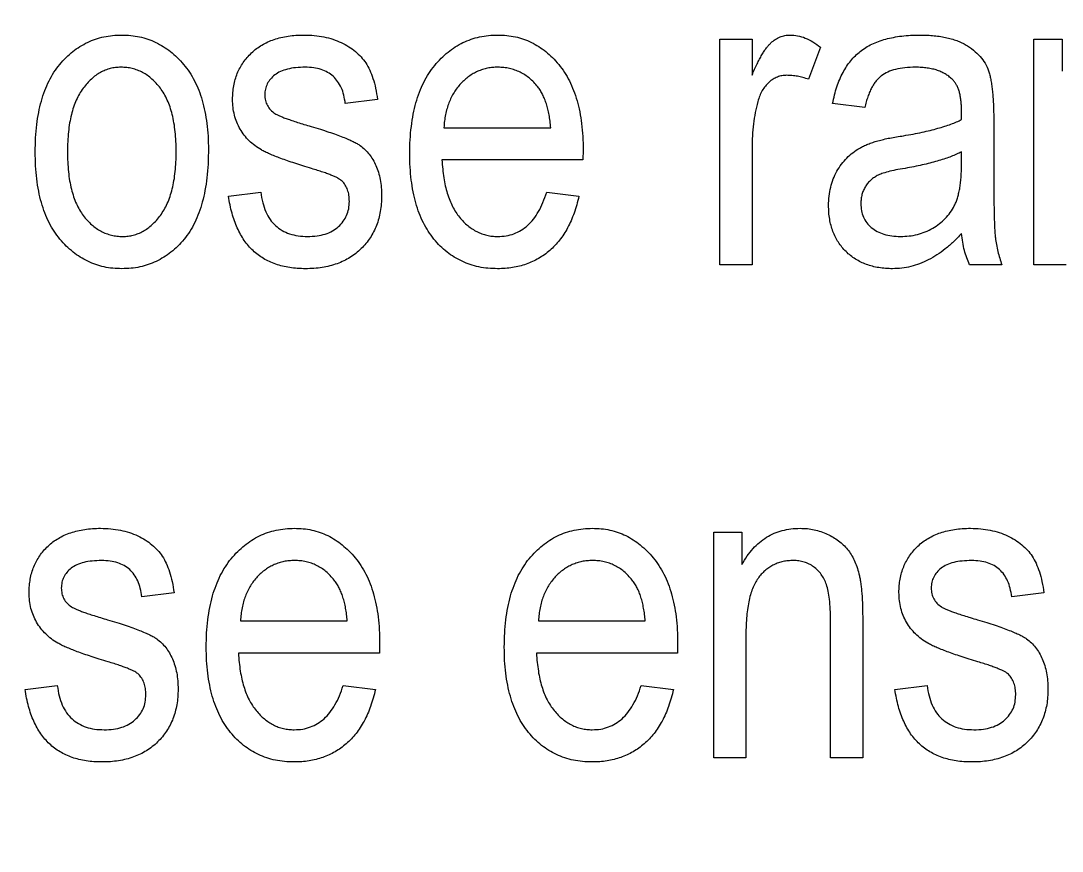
# Model space of a CAD drawing. Header units: millimetres. Extents: x -34 to 34, y -34 to 34.
# Drawn here: x -17.41 to -11.37, y -9.38 to -4.57 of the extents above; entities that cross this region are included whole.
import ezdxf

# ---------------------------------------------------------------- set-up
doc = ezdxf.new("R2010")
doc.units = ezdxf.units.MM

msp = doc.modelspace()

# ---------------------------------------------------------------- linework, layer by layer
at = {"color": 7, "linetype": 'Continuous', "lineweight": 25}
for p, q in [((-13.3585, -5.9815), (-13.3585, -4.6739)), ((-13.3585, -4.6739), (-13.1717, -4.6739)), ((-13.1717, -4.6739), (-13.1717, -4.8826)), ((-11.5373, -5.9815), (-11.5373, -4.6739)), ((-11.5373, -4.6739), (-11.3739, -4.6739)), ((-11.3739, -4.6739), (-11.3739, -4.8607)), ((-12.7748, -4.7206), (-12.8448, -4.9074)), ((-15.3431, -5.0242), (-15.5299, -5.0475)), ((-12.5179, -5.0709), (-12.7047, -5.0475)), ((-11.9576, -5.1409), (-11.9576, -5.0877)), ((-14.9582, -5.1876), (-14.3391, -5.1876)), ((-11.7708, -5.142), (-11.7708, -5.4361)), ((-13.1717, -5.3036), (-13.1717, -5.9815)), ((-14.1512, -5.3168), (-14.1523, -5.3744)), ((-11.9576, -5.4054), (-11.9576, -5.3277)), ((-14.1523, -5.3744), (-14.9695, -5.3744)), ((-16.207, -5.5845), (-16.0202, -5.5612)), ((-14.3625, -5.5612), (-14.1757, -5.5845)), ((-13.1717, -5.9815), (-13.3585, -5.9815)), ((-11.7241, -5.9815), (-11.9109, -5.9815)), ((-11.3505, -5.9815), (-11.5373, -5.9815)), ((-13.3942, -8.8396), (-13.3942, -7.5321)), ((-13.3942, -7.5321), (-13.2308, -7.5321)), ((-13.2308, -7.5321), (-13.2308, -7.7189)), ((-16.5229, -7.8823), (-16.7097, -7.9057)), ((-11.4796, -7.8823), (-11.6664, -7.9057)), ((-16.138, -8.0457), (-15.5189, -8.0457)), ((-14.4102, -8.0457), (-13.7911, -8.0457)), ((-12.7171, -8.8396), (-12.7171, -8.045)), ((-12.5303, -8.0392), (-12.5303, -8.8396)), ((-13.2074, -8.126), (-13.2074, -8.8396)), ((-15.331, -8.1749), (-15.3321, -8.2325)), ((-13.6032, -8.1749), (-13.6043, -8.2325)), ((-15.3321, -8.2325), (-16.1493, -8.2325)), ((-13.6043, -8.2325), (-14.4215, -8.2325)), ((-17.3868, -8.4427), (-17.2, -8.4193)), ((-15.5422, -8.4193), (-15.3555, -8.4427)), ((-13.8145, -8.4193), (-13.6277, -8.4427)), ((-12.3435, -8.4427), (-12.1567, -8.4193)), ((-13.2074, -8.8396), (-13.3942, -8.8396)), ((-12.5303, -8.8396), (-12.7171, -8.8396))]:
    msp.add_line(p, q, dxfattribs=at)
at = {"color": 7, "linetype": 'Continuous'}
msp.add_circle((0, 0), 34, dxfattribs=at)
at = {"color": 7, "linetype": 'Continuous', "lineweight": 25}
for points, knots in [([(-17.3277, -5.3277), (-17.3273, -5.3006), (-17.3265, -5.2479), (-17.3201, -5.1716), (-17.3086, -5.1005), (-17.2937, -5.0343), (-17.2734, -4.9733), (-17.2492, -4.9173), (-17.2202, -4.8665), (-17.1869, -4.8211), (-17.1501, -4.7811), (-17.1109, -4.746), (-17.069, -4.7168), (-17.0251, -4.6924), (-16.9786, -4.6737), (-16.9298, -4.6602), (-16.8785, -4.6519), (-16.8435, -4.6511), (-16.8257, -4.6506)], [0, 0, 0, 0, 0.085788, 0.16646, 0.242011, 0.313466, 0.380716, 0.444949, 0.506099, 0.565248, 0.622677, 0.677703, 0.73126, 0.783927, 0.836201, 0.88929, 0.943789, 1, 1, 1, 1]), ([(-16.8257, -4.6506), (-16.8082, -4.651), (-16.7737, -4.6519), (-16.7232, -4.6602), (-16.6749, -4.6738), (-16.6286, -4.6923), (-16.5849, -4.7169), (-16.543, -4.746), (-16.5039, -4.7812), (-16.4668, -4.8211), (-16.4325, -4.866), (-16.4036, -4.9163), (-16.3785, -4.9711), (-16.3587, -5.0307), (-16.343, -5.0949), (-16.3319, -5.1638), (-16.3248, -5.2374), (-16.3241, -5.2882), (-16.3237, -5.3142)], [0, 0, 0, 0, 0.056299, 0.110484, 0.164018, 0.2171, 0.270239, 0.324625, 0.380501, 0.439083, 0.499299, 0.561252, 0.625211, 0.69239, 0.762761, 0.837168, 0.916399, 1, 1, 1, 1]), ([(-16.1836, -5.0234), (-16.1833, -5.0099), (-16.1826, -4.9835), (-16.1773, -4.9448), (-16.1691, -4.908), (-16.157, -4.873), (-16.141, -4.8405), (-16.1225, -4.8095), (-16.1, -4.7805), (-16.0741, -4.7537), (-16.0455, -4.7291), (-16.0136, -4.7083), (-15.9793, -4.6903), (-15.9423, -4.6757), (-15.9027, -4.6644), (-15.8605, -4.6566), (-15.8158, -4.6512), (-15.785, -4.6508), (-15.7692, -4.6506)], [0, 0, 0, 0, 0.064436, 0.125867, 0.185938, 0.24426, 0.301581, 0.35857, 0.416451, 0.475923, 0.535995, 0.595828, 0.657302, 0.7203, 0.78546, 0.85336, 0.924575, 1, 1, 1, 1]), ([(-15.7692, -4.6506), (-15.7493, -4.6512), (-15.7107, -4.6524), (-15.6546, -4.6603), (-15.6022, -4.6743), (-15.5539, -4.6935), (-15.5099, -4.7171), (-15.4713, -4.745), (-15.4381, -4.7766), (-15.4098, -4.8125), (-15.3869, -4.8547), (-15.3682, -4.9041), (-15.3528, -4.9613), (-15.3464, -5.0024), (-15.3431, -5.0242)], [0, 0, 0, 0, 0.094098, 0.183224, 0.267982, 0.350533, 0.429223, 0.50396, 0.575737, 0.645979, 0.719792, 0.80267, 0.895821, 1, 1, 1, 1]), ([(-15.1563, -5.3386), (-15.1559, -5.3115), (-15.1552, -5.2587), (-15.1481, -5.1821), (-15.137, -5.1104), (-15.1215, -5.0437), (-15.101, -4.982), (-15.0763, -4.9253), (-15.047, -4.8733), (-15.0131, -4.8266), (-14.9754, -4.7855), (-14.9355, -4.7495), (-14.8933, -4.7187), (-14.8483, -4.694), (-14.801, -4.6743), (-14.7513, -4.6605), (-14.6991, -4.6524), (-14.6636, -4.6512), (-14.6456, -4.6506)], [0, 0, 0, 0, 0.084514, 0.164397, 0.239575, 0.310424, 0.377514, 0.441638, 0.503055, 0.562996, 0.620921, 0.676452, 0.730182, 0.783428, 0.835913, 0.88941, 0.943848, 1, 1, 1, 1]), ([(-14.6456, -4.6506), (-14.6283, -4.651), (-14.5942, -4.6519), (-14.5442, -4.6602), (-14.4965, -4.6738), (-14.4509, -4.6925), (-14.4076, -4.7166), (-14.367, -4.7467), (-14.3281, -4.7815), (-14.2916, -4.8216), (-14.2584, -4.8668), (-14.2294, -4.917), (-14.2056, -4.9723), (-14.1853, -5.0319), (-14.1703, -5.0964), (-14.1589, -5.1656), (-14.1524, -5.2397), (-14.1516, -5.2906), (-14.1512, -5.3168)], [0, 0, 0, 0, 0.05571, 0.109694, 0.162658, 0.215196, 0.268175, 0.32202, 0.377796, 0.436048, 0.496318, 0.558287, 0.622502, 0.689912, 0.760814, 0.835862, 0.91572, 1, 1, 1, 1]), ([(-13.1717, -4.8826), (-13.1669, -4.8714), (-13.1577, -4.8497), (-13.1429, -4.8193), (-13.1293, -4.7913), (-13.1154, -4.7666), (-13.102, -4.7447), (-13.0888, -4.7258), (-13.0759, -4.7099), (-13.0594, -4.6928), (-13.038, -4.676), (-13.0106, -4.6611), (-12.9812, -4.6523), (-12.9611, -4.6512), (-12.951, -4.6506)], [0, 0, 0, 0, 0.107464, 0.207128, 0.29815, 0.381595, 0.457107, 0.523978, 0.584878, 0.637149, 0.732511, 0.823565, 0.910677, 1, 1, 1, 1]), ([(-12.951, -4.6506), (-12.9364, -4.6515), (-12.9066, -4.6532), (-12.8621, -4.6676), (-12.8172, -4.6894), (-12.7893, -4.7099), (-12.7748, -4.7206)], [0, 0, 0, 0, 0.226109, 0.462956, 0.719978, 1, 1, 1, 1]), ([(-12.7047, -5.0475), (-12.7011, -5.0308), (-12.6942, -4.9983), (-12.6809, -4.9514), (-12.6643, -4.9082), (-12.6455, -4.8685), (-12.6241, -4.8323), (-12.6005, -4.7995), (-12.5736, -4.7708), (-12.5446, -4.7448), (-12.5124, -4.7223), (-12.477, -4.703), (-12.4383, -4.6871), (-12.3966, -4.6734), (-12.3515, -4.6635), (-12.3033, -4.6557), (-12.2517, -4.6514), (-12.2162, -4.6509), (-12.198, -4.6506)], [0, 0, 0, 0, 0.071672, 0.139658, 0.204097, 0.265719, 0.323825, 0.380059, 0.434943, 0.488801, 0.543017, 0.599418, 0.657508, 0.718663, 0.78303, 0.85123, 0.923435, 1, 1, 1, 1]), ([(-12.198, -4.6506), (-12.1838, -4.6508), (-12.1561, -4.6513), (-12.1158, -4.6543), (-12.0779, -4.6588), (-12.0423, -4.6657), (-12.0091, -4.675), (-11.9779, -4.6853), (-11.9493, -4.6981), (-11.9155, -4.7179), (-11.8783, -4.7453), (-11.8409, -4.7825), (-11.8135, -4.8245), (-11.7985, -4.8626), (-11.7905, -4.8955), (-11.785, -4.9227), (-11.7807, -4.9529), (-11.7771, -4.9856), (-11.7743, -5.021), (-11.772, -5.0589), (-11.771, -5.0996), (-11.7709, -5.1275), (-11.7708, -5.142)], [0, 0, 0, 0, 0.055824, 0.108429, 0.15842, 0.205566, 0.250578, 0.293416, 0.334193, 0.373299, 0.446944, 0.515076, 0.578842, 0.641994, 0.674963, 0.711445, 0.750973, 0.794165, 0.840588, 0.890275, 0.943238, 1, 1, 1, 1]), ([(-16.8305, -4.8374), (-16.8411, -4.8377), (-16.862, -4.8383), (-16.8926, -4.8445), (-16.922, -4.854), (-16.9504, -4.8672), (-16.9775, -4.8845), (-17.0031, -4.9059), (-17.0275, -4.9309), (-17.0511, -4.9593), (-17.0721, -4.9919), (-17.0909, -5.0283), (-17.1065, -5.0687), (-17.1191, -5.1129), (-17.129, -5.1609), (-17.1356, -5.2129), (-17.1402, -5.2686), (-17.1407, -5.3071), (-17.1409, -5.327)], [0, 0, 0, 0, 0.0492081, 0.0969393, 0.1444395, 0.1924372, 0.2419393, 0.2932723, 0.3471776, 0.4041515, 0.4641378, 0.5270228, 0.5937147, 0.6648418, 0.7403695, 0.8212685, 0.9079297, 1, 1, 1, 1]), ([(-16.5105, -5.327), (-16.5108, -5.307), (-16.5112, -5.2684), (-16.5158, -5.2125), (-16.5224, -5.1604), (-16.5327, -5.1124), (-16.5452, -5.0681), (-16.5615, -5.0279), (-16.5798, -4.9912), (-16.6016, -4.9589), (-16.6253, -4.9305), (-16.6504, -4.9055), (-16.677, -4.8845), (-16.7048, -4.8671), (-16.7343, -4.8539), (-16.7652, -4.8444), (-16.7974, -4.8383), (-16.8194, -4.8377), (-16.8305, -4.8374)], [0, 0, 0, 0, 0.091482, 0.1770647, 0.2569569, 0.3322047, 0.4019111, 0.4679781, 0.5305767, 0.5896588, 0.646279, 0.7003021, 0.751512, 0.8013431, 0.8502641, 0.8992993, 0.9491772, 1, 1, 1, 1]), ([(-15.7626, -4.8374), (-15.7812, -4.8379), (-15.8159, -4.8388), (-15.8643, -4.8472), (-15.9056, -4.8605), (-15.9391, -4.8805), (-15.9648, -4.9049), (-15.9833, -4.9327), (-15.9949, -4.9638), (-15.9962, -4.9859), (-15.9968, -4.9972)], [0, 0, 0, 0, 0.174448, 0.326882, 0.461347, 0.581638, 0.691071, 0.792789, 0.893938, 1, 1, 1, 1]), ([(-15.5299, -5.0475), (-15.5324, -5.031), (-15.5373, -4.9996), (-15.5518, -4.956), (-15.5729, -4.9194), (-15.5992, -4.8887), (-15.6322, -4.8655), (-15.6707, -4.8489), (-15.7148, -4.839), (-15.7462, -4.8379), (-15.7626, -4.8374)], [0, 0, 0, 0, 0.14289, 0.271578, 0.390469, 0.502571, 0.615208, 0.73219, 0.859187, 1, 1, 1, 1]), ([(-14.6448, -4.8374), (-14.6552, -4.8377), (-14.6756, -4.8382), (-14.7056, -4.8425), (-14.7343, -4.8506), (-14.7622, -4.8604), (-14.7885, -4.8743), (-14.814, -4.8903), (-14.838, -4.9099), (-14.8609, -4.932), (-14.882, -4.9566), (-14.9004, -4.9836), (-14.9164, -5.0124), (-14.9301, -5.0434), (-14.9409, -5.0766), (-14.9492, -5.1118), (-14.9557, -5.149), (-14.9573, -5.1746), (-14.9582, -5.1876)], [0, 0, 0, 0, 0.059496, 0.117439, 0.173917, 0.230546, 0.287144, 0.344361, 0.403544, 0.464857, 0.527346, 0.58921, 0.652435, 0.71661, 0.783604, 0.852624, 0.924924, 1, 1, 1, 1]), ([(-14.4143, -4.9512), (-14.4219, -4.9422), (-14.4368, -4.9245), (-14.4616, -4.9009), (-14.4886, -4.8816), (-14.5167, -4.8652), (-14.5466, -4.8529), (-14.5778, -4.8435), (-14.6109, -4.8385), (-14.6334, -4.8378), (-14.6448, -4.8374)], [0, 0, 0, 0, 0.132804, 0.260544, 0.383948, 0.505265, 0.625434, 0.746635, 0.871231, 1, 1, 1, 1]), ([(-12.9714, -4.8841), (-12.9806, -4.8845), (-12.9988, -4.8855), (-13.0253, -4.8938), (-13.0508, -4.9061), (-13.0742, -4.9242), (-13.0958, -4.9462), (-13.1134, -4.9728), (-13.1284, -5.0031), (-13.135, -5.0251), (-13.1385, -5.0366)], [0, 0, 0, 0, 0.112848, 0.223771, 0.33901, 0.460958, 0.585978, 0.716454, 0.853137, 1, 1, 1, 1]), ([(-12.8448, -4.9074), (-12.8556, -4.9038), (-12.8767, -4.8968), (-12.9087, -4.8896), (-12.9401, -4.8849), (-12.9611, -4.8844), (-12.9714, -4.8841)], [0, 0, 0, 0, 0.2631914, 0.5150109, 0.7599583, 1, 1, 1, 1]), ([(-12.2243, -4.8374), (-12.245, -4.8378), (-12.2838, -4.8385), (-12.3379, -4.8482), (-12.3841, -4.8629), (-12.4167, -4.8815), (-12.4383, -4.9002), (-12.4532, -4.9165), (-12.4667, -4.9358), (-12.4791, -4.9576), (-12.4909, -4.9819), (-12.5009, -5.0092), (-12.5106, -5.0389), (-12.5154, -5.06), (-12.5179, -5.0709)], [0, 0, 0, 0, 0.1482586, 0.2774468, 0.3923224, 0.4942203, 0.5436381, 0.5966708, 0.6522673, 0.7115884, 0.7762706, 0.8451957, 0.9201345, 1, 1, 1, 1]), ([(-12.0076, -4.9111), (-12.0136, -4.9052), (-12.0259, -4.8933), (-12.0474, -4.8784), (-12.0711, -4.8656), (-12.0972, -4.855), (-12.1255, -4.8469), (-12.1564, -4.8418), (-12.1895, -4.8378), (-12.2124, -4.8375), (-12.2243, -4.8374)], [0, 0, 0, 0, 0.107542, 0.217679, 0.332152, 0.451075, 0.575251, 0.707563, 0.849518, 1, 1, 1, 1]), ([(-11.9576, -5.0877), (-11.9577, -5.0776), (-11.9578, -5.0582), (-11.9607, -5.0303), (-11.964, -5.0046), (-11.9694, -4.9812), (-11.9769, -4.9604), (-11.9851, -4.9415), (-11.9952, -4.9249), (-12.0035, -4.9156), (-12.0076, -4.9111)], [0, 0, 0, 0, 0.161267, 0.309516, 0.446865, 0.574548, 0.691884, 0.800555, 0.903503, 1, 1, 1, 1]), ([(-15.9968, -4.9972), (-15.9962, -5.0081), (-15.995, -5.0295), (-15.983, -5.0594), (-15.9641, -5.0859), (-15.9468, -5.099), (-15.9377, -5.1059)], [0, 0, 0, 0, 0.253335, 0.496023, 0.737057, 1, 1, 1, 1]), ([(-14.3391, -5.1876), (-14.3403, -5.1748), (-14.3426, -5.15), (-14.3483, -5.1141), (-14.3549, -5.0807), (-14.3639, -5.0498), (-14.3738, -5.0214), (-14.3857, -4.9956), (-14.3985, -4.972), (-14.4091, -4.958), (-14.4143, -4.9512)], [0, 0, 0, 0, 0.1531168, 0.2969032, 0.4331483, 0.55985, 0.6800428, 0.7916702, 0.8981674, 1, 1, 1, 1]), ([(-15.7254, -5.4244), (-15.7425, -5.4192), (-15.7751, -5.4093), (-15.8219, -5.3942), (-15.8646, -5.3802), (-15.903, -5.3663), (-15.9372, -5.3527), (-15.9677, -5.3405), (-15.9939, -5.3286), (-16.0228, -5.3132), (-16.0545, -5.2925), (-16.0878, -5.2641), (-16.1165, -5.2315), (-16.1408, -5.1957), (-16.1597, -5.1564), (-16.1739, -5.1145), (-16.1818, -5.0697), (-16.183, -5.039), (-16.1836, -5.0234)], [0, 0, 0, 0, 0.080348, 0.154086, 0.221746, 0.283008, 0.338429, 0.387637, 0.431089, 0.468395, 0.535347, 0.601101, 0.665615, 0.730436, 0.795703, 0.861629, 0.92964, 1, 1, 1, 1]), ([(-13.1385, -5.0366), (-13.1437, -5.0578), (-13.1541, -5.1005), (-13.164, -5.1666), (-13.1704, -5.2344), (-13.1713, -5.2804), (-13.1717, -5.3036)], [0, 0, 0, 0, 0.242734, 0.489053, 0.741607, 1, 1, 1, 1]), ([(-15.9377, -5.1059), (-15.9341, -5.108), (-15.9256, -5.113), (-15.9102, -5.1201), (-15.8905, -5.1281), (-15.8664, -5.1366), (-15.8382, -5.1467), (-15.8054, -5.157), (-15.7685, -5.1689), (-15.7422, -5.1766), (-15.7283, -5.1807)], [0, 0, 0, 0, 0.0564719, 0.1326571, 0.2281522, 0.3431669, 0.4767998, 0.6316582, 0.8051723, 1, 1, 1, 1]), ([(-15.7283, -5.1807), (-15.7103, -5.1861), (-15.676, -5.1964), (-15.6274, -5.2121), (-15.5839, -5.227), (-15.5457, -5.2411), (-15.5127, -5.2546), (-15.485, -5.2674), (-15.4621, -5.2786), (-15.4393, -5.2939), (-15.4155, -5.314), (-15.3907, -5.3413), (-15.3695, -5.3727), (-15.3516, -5.4078), (-15.3375, -5.4467), (-15.3266, -5.4889), (-15.3211, -5.5349), (-15.3202, -5.5666), (-15.3197, -5.5831)], [0, 0, 0, 0, 0.088802, 0.169044, 0.241298, 0.305599, 0.36146, 0.409493, 0.449546, 0.481868, 0.538906, 0.596212, 0.655284, 0.717158, 0.781997, 0.850081, 0.922425, 1, 1, 1, 1]), ([(-12.2932, -5.2343), (-12.2747, -5.2311), (-12.2389, -5.225), (-12.1875, -5.2143), (-12.1398, -5.2035), (-12.0961, -5.1918), (-12.0558, -5.1802), (-12.0196, -5.1678), (-11.9869, -5.1553), (-11.967, -5.1456), (-11.9576, -5.1409)], [0, 0, 0, 0, 0.161132, 0.311379, 0.450631, 0.581265, 0.699834, 0.810076, 0.909893, 1, 1, 1, 1]), ([(-12.7281, -5.6378), (-12.7276, -5.6196), (-12.7266, -5.5843), (-12.7171, -5.533), (-12.7023, -5.4847), (-12.6809, -5.44), (-12.6544, -5.3994), (-12.6234, -5.363), (-12.5877, -5.3315), (-12.5544, -5.3091), (-12.5247, -5.2935), (-12.4995, -5.2827), (-12.4717, -5.2725), (-12.4413, -5.2629), (-12.4081, -5.2548), (-12.3723, -5.2471), (-12.3337, -5.2402), (-12.307, -5.2363), (-12.2932, -5.2343)], [0, 0, 0, 0, 0.082234, 0.160067, 0.235715, 0.310162, 0.38384, 0.454974, 0.526416, 0.598714, 0.636677, 0.678142, 0.722779, 0.770713, 0.82244, 0.877675, 0.937024, 1, 1, 1, 1]), ([(-16.8257, -6.0048), (-16.8432, -6.0044), (-16.8779, -6.0035), (-16.9287, -5.9952), (-16.9773, -5.9817), (-17.0235, -5.9625), (-17.0675, -5.9384), (-17.1093, -5.9088), (-17.1485, -5.8737), (-17.1854, -5.8335), (-17.2193, -5.7881), (-17.2484, -5.7372), (-17.2728, -5.6811), (-17.2932, -5.6202), (-17.3089, -5.5542), (-17.3194, -5.4831), (-17.3267, -5.4071), (-17.3274, -5.3547), (-17.3277, -5.3277)], [0, 0, 0, 0, 0.055517, 0.109709, 0.162498, 0.214987, 0.267724, 0.321039, 0.376682, 0.434188, 0.493645, 0.555402, 0.619368, 0.687195, 0.758459, 0.834052, 0.914482, 1, 1, 1, 1]), ([(-17.1409, -5.327), (-17.1407, -5.347), (-17.1402, -5.3859), (-17.1356, -5.4422), (-17.1291, -5.4945), (-17.1187, -5.5427), (-17.1062, -5.5873), (-17.0901, -5.6277), (-17.0714, -5.6643), (-17.0499, -5.6968), (-17.0262, -5.7253), (-17.0009, -5.7499), (-16.9744, -5.7709), (-16.9466, -5.7883), (-16.9171, -5.8015), (-16.8862, -5.811), (-16.854, -5.8171), (-16.8321, -5.8177), (-16.821, -5.818)], [0, 0, 0, 0, 0.091829, 0.17777, 0.25803, 0.333106, 0.403186, 0.469619, 0.531579, 0.590989, 0.647479, 0.700989, 0.752082, 0.801798, 0.850607, 0.89953, 0.949294, 1, 1, 1, 1]), ([(-16.3237, -5.3142), (-16.3241, -5.3424), (-16.3249, -5.397), (-16.3314, -5.4761), (-16.3428, -5.5496), (-16.3576, -5.6177), (-16.3779, -5.68), (-16.4018, -5.7371), (-16.4307, -5.7885), (-16.464, -5.8341), (-16.5006, -5.8744), (-16.5398, -5.9094), (-16.5817, -5.9386), (-16.6257, -5.9631), (-16.6723, -5.9816), (-16.7212, -5.9953), (-16.7727, -6.0035), (-16.8078, -6.0044), (-16.8257, -6.0048)], [0, 0, 0, 0, 0.088003, 0.170193, 0.247313, 0.319619, 0.387372, 0.451254, 0.51221, 0.57084, 0.627211, 0.68147, 0.73428, 0.786212, 0.838108, 0.890456, 0.944195, 1, 1, 1, 1]), ([(-16.821, -5.818), (-16.8105, -5.8177), (-16.7897, -5.8171), (-16.7593, -5.811), (-16.73, -5.8014), (-16.7019, -5.7879), (-16.6751, -5.7703), (-16.649, -5.7496), (-16.6245, -5.7244), (-16.6013, -5.6956), (-16.5795, -5.6632), (-16.561, -5.6264), (-16.5453, -5.5858), (-16.5328, -5.5414), (-16.5223, -5.4933), (-16.5159, -5.4412), (-16.5112, -5.3853), (-16.5108, -5.3468), (-16.5105, -5.327)], [0, 0, 0, 0, 0.048586, 0.09626, 0.143167, 0.191349, 0.240317, 0.291669, 0.34551, 0.402853, 0.463077, 0.526389, 0.593526, 0.664568, 0.740121, 0.821482, 0.90804, 1, 1, 1, 1]), ([(-14.6474, -6.0048), (-14.6659, -6.0044), (-14.7023, -6.0035), (-14.7555, -5.9952), (-14.806, -5.9819), (-14.8536, -5.9625), (-14.8986, -5.9385), (-14.9411, -5.909), (-14.9804, -5.8737), (-15.017, -5.8336), (-15.0499, -5.7882), (-15.0783, -5.7378), (-15.1029, -5.683), (-15.1224, -5.6231), (-15.1377, -5.5587), (-15.1485, -5.4895), (-15.1551, -5.4156), (-15.1559, -5.3648), (-15.1563, -5.3386)], [0, 0, 0, 0, 0.058734, 0.115345, 0.170494, 0.224181, 0.278063, 0.332137, 0.387914, 0.445297, 0.504439, 0.565292, 0.628705, 0.694986, 0.764829, 0.838697, 0.916978, 1, 1, 1, 1]), ([(-11.9576, -5.3277), (-11.9669, -5.3323), (-11.9863, -5.3418), (-12.0174, -5.355), (-12.0518, -5.3674), (-12.0895, -5.3788), (-12.1303, -5.3907), (-12.1744, -5.4014), (-12.2216, -5.4116), (-12.2542, -5.4179), (-12.271, -5.4211)], [0, 0, 0, 0, 0.094992, 0.197636, 0.308786, 0.428717, 0.55824, 0.696859, 0.843641, 1, 1, 1, 1]), ([(-15.5492, -5.4966), (-15.5522, -5.4941), (-15.5591, -5.4883), (-15.5723, -5.4807), (-15.5888, -5.4722), (-15.6091, -5.4635), (-15.6331, -5.4546), (-15.6605, -5.4445), (-15.6918, -5.4345), (-15.7139, -5.4279), (-15.7254, -5.4244)], [0, 0, 0, 0, 0.061004, 0.141395, 0.237691, 0.352034, 0.486513, 0.638401, 0.810736, 1, 1, 1, 1]), ([(-14.9695, -5.3744), (-14.9684, -5.3922), (-14.9662, -5.4267), (-14.9594, -5.4767), (-14.9511, -5.5236), (-14.9392, -5.5667), (-14.9255, -5.6067), (-14.909, -5.6434), (-14.8902, -5.6768), (-14.8684, -5.7064), (-14.8452, -5.7327), (-14.8203, -5.7554), (-14.7942, -5.7745), (-14.7671, -5.7903), (-14.7388, -5.803), (-14.7091, -5.8117), (-14.6781, -5.8169), (-14.657, -5.8177), (-14.6463, -5.818)], [0, 0, 0, 0, 0.087615, 0.170302, 0.248233, 0.321396, 0.390473, 0.456094, 0.518813, 0.578779, 0.636426, 0.691492, 0.744156, 0.795371, 0.845741, 0.896295, 0.947255, 1, 1, 1, 1]), ([(-12.271, -5.4211), (-12.2896, -5.4241), (-12.3239, -5.4297), (-12.3709, -5.4392), (-12.4088, -5.4499), (-12.4388, -5.4614), (-12.4626, -5.4748), (-12.4829, -5.4903), (-12.5006, -5.5082), (-12.5151, -5.5288), (-12.5269, -5.5511), (-12.5355, -5.5751), (-12.5401, -5.6009), (-12.5409, -5.6186), (-12.5413, -5.6276)], [0, 0, 0, 0, 0.14934, 0.2752227, 0.3793807, 0.4601495, 0.5286611, 0.5952536, 0.6612595, 0.7274825, 0.7937684, 0.8601171, 0.9286287, 1, 1, 1, 1]), ([(-12.3111, -5.818), (-12.2944, -5.8175), (-12.2614, -5.8165), (-12.2133, -5.8069), (-12.1673, -5.7921), (-12.1244, -5.7708), (-12.0851, -5.7449), (-12.0507, -5.7142), (-12.0216, -5.6797), (-12.0018, -5.6473), (-11.9888, -5.6189), (-11.9804, -5.5951), (-11.9738, -5.569), (-11.9672, -5.5409), (-11.9632, -5.5102), (-11.9598, -5.4773), (-11.9581, -5.4422), (-11.9577, -5.4179), (-11.9576, -5.4054)], [0, 0, 0, 0, 0.0809886, 0.1596937, 0.2373295, 0.314925, 0.3915266, 0.46509, 0.5375538, 0.6101234, 0.6484151, 0.6891056, 0.7324808, 0.7790168, 0.8290929, 0.8824715, 0.9392029, 1, 1, 1, 1]), ([(-11.7708, -5.4361), (-11.7709, -5.4606), (-11.771, -5.5073), (-11.77, -5.5738), (-11.7695, -5.6332), (-11.7682, -5.6855), (-11.7675, -5.7306), (-11.7654, -5.7685), (-11.7638, -5.7993), (-11.7597, -5.8441), (-11.7488, -5.9049), (-11.7323, -5.956), (-11.7241, -5.9815)], [0, 0, 0, 0, 0.133924, 0.254596, 0.362671, 0.4575, 0.539735, 0.608765, 0.664555, 0.707833, 0.854007, 1, 1, 1, 1]), ([(-15.5065, -5.6152), (-15.5069, -5.6031), (-15.5077, -5.5801), (-15.5159, -5.5477), (-15.5293, -5.5194), (-15.5426, -5.5041), (-15.5492, -5.4966)], [0, 0, 0, 0, 0.280002, 0.533179, 0.769121, 1, 1, 1, 1]), ([(-15.7615, -6.0048), (-15.7771, -6.0044), (-15.8075, -6.0036), (-15.852, -5.999), (-15.8938, -5.9905), (-15.9333, -5.9794), (-15.97, -5.9643), (-16.0045, -5.9464), (-16.0361, -5.9247), (-16.0658, -5.9002), (-16.0922, -5.8719), (-16.1167, -5.8407), (-16.138, -5.8059), (-16.1572, -5.768), (-16.1734, -5.7268), (-16.1872, -5.6822), (-16.1991, -5.6346), (-16.2043, -5.6015), (-16.207, -5.5845)], [0, 0, 0, 0, 0.068598, 0.133768, 0.196572, 0.256229, 0.314602, 0.370895, 0.427188, 0.483069, 0.539889, 0.597519, 0.657405, 0.719194, 0.784329, 0.852247, 0.924462, 1, 1, 1, 1]), ([(-16.0202, -5.5612), (-16.017, -5.5816), (-16.011, -5.6204), (-15.993, -5.6739), (-15.9683, -5.7192), (-15.9362, -5.7561), (-15.8974, -5.7843), (-15.8528, -5.8041), (-15.8025, -5.8159), (-15.7672, -5.8173), (-15.7488, -5.818)], [0, 0, 0, 0, 0.14866, 0.28179, 0.404034, 0.51815, 0.630888, 0.74606, 0.86749, 1, 1, 1, 1]), ([(-15.3197, -5.5831), (-15.3201, -5.5984), (-15.3208, -5.6285), (-15.3262, -5.6725), (-15.3359, -5.7141), (-15.3483, -5.7538), (-15.3655, -5.791), (-15.3858, -5.8261), (-15.4102, -5.8587), (-15.4379, -5.889), (-15.4688, -5.9163), (-15.5024, -5.9402), (-15.5391, -5.96), (-15.5782, -5.9765), (-15.6203, -5.9892), (-15.665, -5.9982), (-15.7124, -6.0038), (-15.7449, -6.0045), (-15.7615, -6.0048)], [0, 0, 0, 0, 0.066737, 0.130739, 0.192622, 0.252706, 0.311442, 0.370262, 0.428902, 0.488462, 0.548455, 0.608072, 0.667754, 0.729187, 0.792805, 0.858714, 0.927446, 1, 1, 1, 1]), ([(-14.1757, -5.5845), (-14.1797, -5.6014), (-14.1876, -5.6344), (-14.2031, -5.6817), (-14.2204, -5.7261), (-14.2405, -5.767), (-14.2629, -5.8048), (-14.2873, -5.8397), (-14.3144, -5.8713), (-14.344, -5.8993), (-14.3755, -5.9242), (-14.4089, -5.9459), (-14.4442, -5.9642), (-14.4815, -5.9787), (-14.5202, -5.9905), (-14.561, -5.999), (-14.6036, -6.0036), (-14.6327, -6.0044), (-14.6474, -6.0048)], [0, 0, 0, 0, 0.075174, 0.14731, 0.216045, 0.281929, 0.345137, 0.40652, 0.466426, 0.525438, 0.583328, 0.640593, 0.698215, 0.755575, 0.814041, 0.873896, 0.936055, 1, 1, 1, 1]), ([(-14.6463, -5.818), (-14.6299, -5.8173), (-14.5979, -5.8159), (-14.5519, -5.8034), (-14.5099, -5.783), (-14.4718, -5.7544), (-14.4379, -5.7175), (-14.4084, -5.6726), (-14.3823, -5.6201), (-14.3693, -5.5814), (-14.3625, -5.5612)], [0, 0, 0, 0, 0.118665, 0.231916, 0.342835, 0.456337, 0.575618, 0.704131, 0.845043, 1, 1, 1, 1]), ([(-15.7488, -5.818), (-15.7305, -5.8174), (-15.6958, -5.8162), (-15.647, -5.8055), (-15.6045, -5.7879), (-15.5694, -5.7621), (-15.5415, -5.7313), (-15.5207, -5.6964), (-15.5087, -5.6569), (-15.5073, -5.6294), (-15.5065, -5.6152)], [0, 0, 0, 0, 0.15427, 0.291956, 0.41929, 0.539779, 0.656024, 0.767785, 0.880428, 1, 1, 1, 1]), ([(-12.3567, -6.0048), (-12.3704, -6.0046), (-12.3973, -6.0041), (-12.4366, -5.9991), (-12.4738, -5.9918), (-12.5088, -5.9805), (-12.5418, -5.9669), (-12.5725, -5.9495), (-12.6013, -5.9294), (-12.6274, -5.906), (-12.6512, -5.8802), (-12.6717, -5.8518), (-12.6893, -5.8215), (-12.7036, -5.7888), (-12.7144, -5.754), (-12.7226, -5.7172), (-12.7273, -5.6782), (-12.7278, -5.6514), (-12.7281, -5.6378)], [0, 0, 0, 0, 0.0699376, 0.1366069, 0.2010202, 0.2626408, 0.323067, 0.3826035, 0.4416366, 0.5012213, 0.560761, 0.6196513, 0.678956, 0.7390585, 0.8006791, 0.8640112, 0.9306805, 1, 1, 1, 1]), ([(-12.5413, -5.6276), (-12.5407, -5.6414), (-12.5397, -5.6681), (-12.5271, -5.7057), (-12.5081, -5.7393), (-12.4808, -5.7677), (-12.4469, -5.7905), (-12.4065, -5.8064), (-12.3607, -5.8164), (-12.3282, -5.8175), (-12.3111, -5.818)], [0, 0, 0, 0, 0.122874, 0.236599, 0.349183, 0.464109, 0.584274, 0.71059, 0.848047, 1, 1, 1, 1]), ([(-11.9576, -5.8012), (-11.9729, -5.8173), (-12.0027, -5.8485), (-12.0504, -5.89), (-12.099, -5.9253), (-12.1487, -5.9543), (-12.1994, -5.9767), (-12.2508, -5.9931), (-12.3034, -6.0028), (-12.3389, -6.0041), (-12.3567, -6.0048)], [0, 0, 0, 0, 0.144192, 0.280329, 0.40997, 0.534278, 0.653528, 0.769514, 0.884388, 1, 1, 1, 1]), ([(-11.9109, -5.9815), (-11.9166, -5.9683), (-11.9284, -5.9414), (-11.9412, -5.8977), (-11.9516, -5.8508), (-11.9555, -5.8181), (-11.9576, -5.8012)], [0, 0, 0, 0, 0.230051, 0.470725, 0.728244, 1, 1, 1, 1]), ([(-17.3634, -7.8816), (-17.3631, -7.8681), (-17.3624, -7.8417), (-17.357, -7.803), (-17.3489, -7.7661), (-17.3368, -7.7312), (-17.3208, -7.6986), (-17.3023, -7.6676), (-17.2798, -7.6386), (-17.2539, -7.6118), (-17.2253, -7.5873), (-17.1934, -7.5664), (-17.1591, -7.5485), (-17.122, -7.5339), (-17.0825, -7.5225), (-17.0403, -7.5148), (-16.9956, -7.5093), (-16.9648, -7.5089), (-16.949, -7.5087)], [0, 0, 0, 0, 0.064436, 0.125867, 0.185938, 0.24426, 0.301581, 0.35857, 0.416451, 0.475923, 0.535995, 0.595828, 0.657302, 0.7203, 0.78546, 0.85336, 0.924575, 1, 1, 1, 1]), ([(-16.949, -7.5087), (-16.9291, -7.5093), (-16.8905, -7.5105), (-16.8344, -7.5184), (-16.782, -7.5324), (-16.7337, -7.5517), (-16.6897, -7.5752), (-16.6511, -7.6031), (-16.6179, -7.6347), (-16.5896, -7.6706), (-16.5666, -7.7129), (-16.548, -7.7622), (-16.5326, -7.8194), (-16.5262, -7.8606), (-16.5229, -7.8823)], [0, 0, 0, 0, 0.094098, 0.183224, 0.267982, 0.350533, 0.429223, 0.50396, 0.575737, 0.645979, 0.719792, 0.80267, 0.895821, 1, 1, 1, 1]), ([(-16.3361, -8.1968), (-16.3357, -8.1696), (-16.335, -8.1169), (-16.3279, -8.0402), (-16.3168, -7.9685), (-16.3013, -7.9018), (-16.2808, -7.8402), (-16.2561, -7.7834), (-16.2267, -7.7314), (-16.1929, -7.6848), (-16.1552, -7.6436), (-16.1153, -7.6076), (-16.073, -7.5768), (-16.0281, -7.5522), (-15.9808, -7.5324), (-15.9311, -7.5186), (-15.8789, -7.5105), (-15.8434, -7.5093), (-15.8253, -7.5087)], [0, 0, 0, 0, 0.084514, 0.164397, 0.239575, 0.310424, 0.377514, 0.441638, 0.503055, 0.562996, 0.620921, 0.676452, 0.730182, 0.783428, 0.835913, 0.88941, 0.943848, 1, 1, 1, 1]), ([(-15.8253, -7.5087), (-15.808, -7.5092), (-15.774, -7.5101), (-15.724, -7.5183), (-15.6763, -7.5319), (-15.6307, -7.5506), (-15.5874, -7.5748), (-15.5467, -7.6048), (-15.5079, -7.6396), (-15.4714, -7.6797), (-15.4382, -7.7249), (-15.4092, -7.7752), (-15.3853, -7.8304), (-15.3651, -7.89), (-15.3501, -7.9546), (-15.3387, -8.0238), (-15.3322, -8.0978), (-15.3314, -8.1487), (-15.331, -8.1749)], [0, 0, 0, 0, 0.05571, 0.109694, 0.162658, 0.215196, 0.268175, 0.32202, 0.377796, 0.436048, 0.496318, 0.558287, 0.622502, 0.689912, 0.760814, 0.835862, 0.91572, 1, 1, 1, 1]), ([(-14.6083, -8.1968), (-14.6079, -8.1696), (-14.6072, -8.1169), (-14.6001, -8.0402), (-14.589, -7.9685), (-14.5735, -7.9018), (-14.553, -7.8402), (-14.5283, -7.7834), (-14.499, -7.7314), (-14.4651, -7.6848), (-14.4274, -7.6436), (-14.3875, -7.6076), (-14.3453, -7.5768), (-14.3003, -7.5522), (-14.253, -7.5324), (-14.2033, -7.5186), (-14.1511, -7.5105), (-14.1156, -7.5093), (-14.0976, -7.5087)], [0, 0, 0, 0, 0.084514, 0.164397, 0.239575, 0.310424, 0.377514, 0.441638, 0.503055, 0.562996, 0.620921, 0.676452, 0.730182, 0.783428, 0.835913, 0.88941, 0.943848, 1, 1, 1, 1]), ([(-14.0976, -7.5087), (-14.0803, -7.5092), (-14.0462, -7.5101), (-13.9962, -7.5183), (-13.9485, -7.5319), (-13.9029, -7.5506), (-13.8596, -7.5748), (-13.819, -7.6048), (-13.7801, -7.6396), (-13.7437, -7.6797), (-13.7104, -7.7249), (-13.6814, -7.7752), (-13.6576, -7.8304), (-13.6373, -7.89), (-13.6224, -7.9546), (-13.6109, -8.0238), (-13.6045, -8.0978), (-13.6036, -8.1487), (-13.6032, -8.1749)], [0, 0, 0, 0, 0.05571, 0.109694, 0.162658, 0.215196, 0.268175, 0.32202, 0.377796, 0.436048, 0.496318, 0.558287, 0.622502, 0.689912, 0.760814, 0.835862, 0.91572, 1, 1, 1, 1]), ([(-13.2308, -7.7189), (-13.2208, -7.7021), (-13.2016, -7.6696), (-13.1672, -7.6264), (-13.1295, -7.59), (-13.0886, -7.56), (-13.0444, -7.5366), (-12.9967, -7.5207), (-12.946, -7.5105), (-12.9111, -7.5093), (-12.8933, -7.5087)], [0, 0, 0, 0, 0.1396, 0.269696, 0.394051, 0.513661, 0.631635, 0.750274, 0.872674, 1, 1, 1, 1]), ([(-12.8933, -7.5087), (-12.8793, -7.5092), (-12.8517, -7.51), (-12.8112, -7.5164), (-12.7724, -7.5269), (-12.7356, -7.542), (-12.7014, -7.5601), (-12.6697, -7.5804), (-12.6425, -7.6045), (-12.6178, -7.6305), (-12.5969, -7.6604), (-12.5784, -7.6937), (-12.5638, -7.7317), (-12.5535, -7.766), (-12.5466, -7.7964), (-12.5426, -7.8226), (-12.5382, -7.8516), (-12.5357, -7.8835), (-12.5328, -7.9183), (-12.5318, -7.956), (-12.5305, -7.9966), (-12.5304, -8.0247), (-12.5303, -8.0392)], [0, 0, 0, 0, 0.057076, 0.112243, 0.166711, 0.220738, 0.273946, 0.324397, 0.373587, 0.421633, 0.470319, 0.521782, 0.576728, 0.63569, 0.667677, 0.703855, 0.743388, 0.787184, 0.834397, 0.885486, 0.941017, 1, 1, 1, 1]), ([(-12.3202, -7.8816), (-12.3198, -7.8681), (-12.3191, -7.8417), (-12.3138, -7.803), (-12.3056, -7.7661), (-12.2936, -7.7312), (-12.2776, -7.6986), (-12.259, -7.6676), (-12.2365, -7.6386), (-12.2107, -7.6118), (-12.1821, -7.5873), (-12.1502, -7.5664), (-12.1159, -7.5485), (-12.0788, -7.5339), (-12.0392, -7.5225), (-11.9971, -7.5148), (-11.9523, -7.5093), (-11.9216, -7.5089), (-11.9057, -7.5087)], [0, 0, 0, 0, 0.064436, 0.125867, 0.185938, 0.24426, 0.301581, 0.35857, 0.416451, 0.475923, 0.535995, 0.595828, 0.657302, 0.7203, 0.78546, 0.85336, 0.924575, 1, 1, 1, 1]), ([(-11.9057, -7.5087), (-11.8859, -7.5093), (-11.8472, -7.5105), (-11.7911, -7.5184), (-11.7388, -7.5324), (-11.6905, -7.5517), (-11.6465, -7.5752), (-11.6079, -7.6031), (-11.5746, -7.6347), (-11.5464, -7.6706), (-11.5234, -7.7129), (-11.5047, -7.7622), (-11.4893, -7.8194), (-11.483, -7.8606), (-11.4796, -7.8823)], [0, 0, 0, 0, 0.094098, 0.183224, 0.267982, 0.350533, 0.429223, 0.50396, 0.575737, 0.645979, 0.719792, 0.80267, 0.895821, 1, 1, 1, 1]), ([(-16.9424, -7.6955), (-16.9609, -7.696), (-16.9956, -7.697), (-17.044, -7.7053), (-17.0854, -7.7187), (-17.1189, -7.7386), (-17.1446, -7.763), (-17.1631, -7.7908), (-17.1747, -7.822), (-17.176, -7.844), (-17.1766, -7.8553)], [0, 0, 0, 0, 0.174448, 0.326882, 0.461347, 0.581638, 0.691071, 0.792789, 0.893938, 1, 1, 1, 1]), ([(-16.7097, -7.9057), (-16.7122, -7.8891), (-16.7171, -7.8577), (-16.7316, -7.8142), (-16.7527, -7.7775), (-16.779, -7.7468), (-16.812, -7.7236), (-16.8504, -7.707), (-16.8946, -7.6971), (-16.9259, -7.6961), (-16.9424, -7.6955)], [0, 0, 0, 0, 0.14289, 0.271578, 0.390469, 0.502571, 0.615208, 0.73219, 0.859187, 1, 1, 1, 1]), ([(-15.8246, -7.6955), (-15.835, -7.6958), (-15.8554, -7.6964), (-15.8854, -7.7007), (-15.9141, -7.7087), (-15.942, -7.7186), (-15.9683, -7.7325), (-15.9938, -7.7485), (-16.0178, -7.768), (-16.0407, -7.7902), (-16.0618, -7.8147), (-16.0802, -7.8418), (-16.0962, -7.8705), (-16.1099, -7.9015), (-16.1207, -7.9347), (-16.129, -7.97), (-16.1354, -8.0071), (-16.1371, -8.0327), (-16.138, -8.0457)], [0, 0, 0, 0, 0.059496, 0.117439, 0.173917, 0.230546, 0.287144, 0.344361, 0.403544, 0.464857, 0.527346, 0.58921, 0.652435, 0.71661, 0.783604, 0.852624, 0.924924, 1, 1, 1, 1]), ([(-15.594, -7.8093), (-15.6017, -7.8003), (-15.6166, -7.7826), (-15.6414, -7.759), (-15.6684, -7.7397), (-15.6965, -7.7234), (-15.7264, -7.711), (-15.7576, -7.7016), (-15.7906, -7.6967), (-15.8132, -7.6959), (-15.8246, -7.6955)], [0, 0, 0, 0, 0.132804, 0.260544, 0.383948, 0.505265, 0.625434, 0.746635, 0.871231, 1, 1, 1, 1]), ([(-14.0968, -7.6955), (-14.1072, -7.6958), (-14.1276, -7.6964), (-14.1577, -7.7007), (-14.1863, -7.7087), (-14.2142, -7.7186), (-14.2405, -7.7325), (-14.266, -7.7485), (-14.29, -7.768), (-14.3129, -7.7902), (-14.334, -7.8147), (-14.3524, -7.8418), (-14.3684, -7.8705), (-14.3821, -7.9015), (-14.3929, -7.9347), (-14.4012, -7.97), (-14.4077, -8.0071), (-14.4094, -8.0327), (-14.4102, -8.0457)], [0, 0, 0, 0, 0.059496, 0.117439, 0.173917, 0.230546, 0.287144, 0.344361, 0.403544, 0.464857, 0.527346, 0.58921, 0.652435, 0.71661, 0.783604, 0.852624, 0.924924, 1, 1, 1, 1]), ([(-13.8663, -7.8093), (-13.8739, -7.8003), (-13.8888, -7.7826), (-13.9136, -7.759), (-13.9406, -7.7397), (-13.9687, -7.7234), (-13.9986, -7.711), (-14.0298, -7.7016), (-14.0629, -7.6967), (-14.0854, -7.6959), (-14.0968, -7.6955)], [0, 0, 0, 0, 0.132804, 0.260544, 0.383948, 0.505265, 0.625434, 0.746635, 0.871231, 1, 1, 1, 1]), ([(-12.932, -7.6955), (-12.9422, -7.6958), (-12.9623, -7.6962), (-12.9915, -7.7012), (-13.0192, -7.7088), (-13.0453, -7.7195), (-13.07, -7.7329), (-13.0926, -7.75), (-13.114, -7.7698), (-13.1333, -7.793), (-13.1513, -7.8197), (-13.1664, -7.8508), (-13.1791, -7.8862), (-13.1897, -7.9257), (-13.1975, -7.9697), (-13.2032, -8.0179), (-13.2069, -8.0705), (-13.2073, -8.107), (-13.2074, -8.126)], [0, 0, 0, 0, 0.053032, 0.104144, 0.15326, 0.201625, 0.249892, 0.298577, 0.348552, 0.40047, 0.45504, 0.51483, 0.579268, 0.649788, 0.726724, 0.810576, 0.901604, 1, 1, 1, 1]), ([(-12.7171, -8.045), (-12.7173, -8.0226), (-12.7178, -7.981), (-12.7218, -7.9233), (-12.7293, -7.8753), (-12.7393, -7.8358), (-12.7533, -7.8034), (-12.7702, -7.7755), (-12.7909, -7.7515), (-12.8147, -7.7314), (-12.8409, -7.7152), (-12.8696, -7.7039), (-12.9001, -7.6966), (-12.9212, -7.6959), (-12.932, -7.6955)], [0, 0, 0, 0, 0.1442167, 0.2683822, 0.3723446, 0.456741, 0.530103, 0.5990465, 0.6662766, 0.7329978, 0.7991182, 0.8641618, 0.930883, 1, 1, 1, 1]), ([(-11.8992, -7.6955), (-11.9177, -7.696), (-11.9524, -7.697), (-12.0008, -7.7053), (-12.0421, -7.7187), (-12.0757, -7.7386), (-12.1014, -7.763), (-12.1199, -7.7908), (-12.1315, -7.822), (-12.1327, -7.844), (-12.1334, -7.8553)], [0, 0, 0, 0, 0.174448, 0.326882, 0.461347, 0.581638, 0.691071, 0.792789, 0.893938, 1, 1, 1, 1]), ([(-11.6664, -7.9057), (-11.669, -7.8891), (-11.6738, -7.8577), (-11.6883, -7.8142), (-11.7094, -7.7775), (-11.7358, -7.7468), (-11.7687, -7.7236), (-11.8072, -7.707), (-11.8514, -7.6971), (-11.8827, -7.6961), (-11.8992, -7.6955)], [0, 0, 0, 0, 0.14289, 0.271578, 0.390469, 0.502571, 0.615208, 0.73219, 0.859187, 1, 1, 1, 1]), ([(-15.5189, -8.0457), (-15.5201, -8.033), (-15.5224, -8.0082), (-15.528, -7.9723), (-15.5346, -7.9388), (-15.5436, -7.9079), (-15.5536, -7.8795), (-15.5655, -7.8537), (-15.5783, -7.8301), (-15.5889, -7.8162), (-15.594, -7.8093)], [0, 0, 0, 0, 0.153117, 0.296903, 0.433148, 0.55985, 0.680043, 0.79167, 0.898167, 1, 1, 1, 1]), ([(-13.7911, -8.0457), (-13.7923, -8.033), (-13.7947, -8.0082), (-13.8003, -7.9723), (-13.8069, -7.9388), (-13.8159, -7.9079), (-13.8258, -7.8795), (-13.8377, -7.8537), (-13.8505, -7.8301), (-13.8611, -7.8162), (-13.8663, -7.8093)], [0, 0, 0, 0, 0.153117, 0.296903, 0.433148, 0.55985, 0.680043, 0.79167, 0.898167, 1, 1, 1, 1]), ([(-16.9052, -8.2825), (-16.9222, -8.2773), (-16.9549, -8.2674), (-17.0017, -8.2523), (-17.0444, -8.2383), (-17.0828, -8.2244), (-17.117, -8.2108), (-17.1475, -8.1986), (-17.1737, -8.1867), (-17.2026, -8.1713), (-17.2342, -8.1506), (-17.2676, -8.1222), (-17.2963, -8.0897), (-17.3206, -8.0539), (-17.3395, -8.0146), (-17.3537, -7.9726), (-17.3616, -7.9278), (-17.3628, -7.8972), (-17.3634, -7.8816)], [0, 0, 0, 0, 0.080348, 0.154086, 0.221746, 0.283008, 0.338429, 0.387637, 0.431089, 0.468395, 0.535347, 0.601101, 0.665615, 0.730436, 0.795703, 0.861629, 0.92964, 1, 1, 1, 1]), ([(-17.1766, -7.8553), (-17.176, -7.8662), (-17.1748, -7.8877), (-17.1628, -7.9175), (-17.1439, -7.944), (-17.1266, -7.9572), (-17.1175, -7.964)], [0, 0, 0, 0, 0.253335, 0.496023, 0.737057, 1, 1, 1, 1]), ([(-11.862, -8.2825), (-11.879, -8.2773), (-11.9117, -8.2674), (-11.9585, -8.2523), (-12.0011, -8.2383), (-12.0396, -8.2244), (-12.0737, -8.2108), (-12.1042, -8.1986), (-12.1305, -8.1867), (-12.1594, -8.1713), (-12.191, -8.1506), (-12.2244, -8.1222), (-12.2531, -8.0897), (-12.2774, -8.0539), (-12.2962, -8.0146), (-12.3104, -7.9726), (-12.3183, -7.9278), (-12.3196, -7.8972), (-12.3202, -7.8816)], [0, 0, 0, 0, 0.080348, 0.1540858, 0.2217464, 0.2830078, 0.3384292, 0.3876371, 0.431089, 0.4683951, 0.535347, 0.6011012, 0.6656148, 0.7304355, 0.7957028, 0.8616285, 0.9296397, 1, 1, 1, 1]), ([(-12.1334, -7.8553), (-12.1328, -7.8662), (-12.1316, -7.8877), (-12.1195, -7.9175), (-12.1007, -7.944), (-12.0833, -7.9572), (-12.0743, -7.964)], [0, 0, 0, 0, 0.253335, 0.496023, 0.737057, 1, 1, 1, 1]), ([(-17.1175, -7.964), (-17.1139, -7.9661), (-17.1054, -7.9711), (-17.09, -7.9782), (-17.0703, -7.9862), (-17.0462, -7.9947), (-17.018, -8.0049), (-16.9852, -8.0151), (-16.9483, -8.0271), (-16.922, -8.0347), (-16.9081, -8.0388)], [0, 0, 0, 0, 0.056472, 0.132657, 0.228152, 0.343167, 0.4768, 0.631658, 0.805172, 1, 1, 1, 1]), ([(-12.0743, -7.964), (-12.0707, -7.9661), (-12.0622, -7.9711), (-12.0468, -7.9782), (-12.027, -7.9862), (-12.0029, -7.9947), (-11.9747, -8.0049), (-11.942, -8.0151), (-11.905, -8.0271), (-11.8788, -8.0347), (-11.8649, -8.0388)], [0, 0, 0, 0, 0.0564719, 0.1326571, 0.2281522, 0.3431669, 0.4767998, 0.6316582, 0.8051723, 1, 1, 1, 1]), ([(-16.9081, -8.0388), (-16.8901, -8.0442), (-16.8558, -8.0545), (-16.8072, -8.0702), (-16.7637, -8.0852), (-16.7255, -8.0993), (-16.6925, -8.1127), (-16.6648, -8.1256), (-16.6419, -8.1368), (-16.619, -8.152), (-16.5952, -8.1722), (-16.5705, -8.1994), (-16.5492, -8.2308), (-16.5313, -8.266), (-16.5173, -8.3049), (-16.5064, -8.3471), (-16.5009, -8.393), (-16.5, -8.4248), (-16.4995, -8.4412)], [0, 0, 0, 0, 0.088802, 0.169044, 0.241298, 0.305599, 0.36146, 0.409493, 0.449546, 0.481868, 0.538906, 0.596212, 0.655284, 0.717158, 0.781997, 0.850081, 0.922425, 1, 1, 1, 1]), ([(-11.8649, -8.0388), (-11.8469, -8.0442), (-11.8126, -8.0545), (-11.7639, -8.0702), (-11.7205, -8.0852), (-11.6822, -8.0993), (-11.6492, -8.1127), (-11.6216, -8.1256), (-11.5986, -8.1368), (-11.5758, -8.152), (-11.552, -8.1722), (-11.5272, -8.1994), (-11.506, -8.2308), (-11.4881, -8.266), (-11.4741, -8.3049), (-11.4632, -8.3471), (-11.4577, -8.393), (-11.4568, -8.4248), (-11.4563, -8.4412)], [0, 0, 0, 0, 0.088802, 0.1690438, 0.2412984, 0.3055988, 0.3614603, 0.4094934, 0.4495465, 0.4818679, 0.5389057, 0.5962116, 0.6552845, 0.7171584, 0.7819972, 0.8500813, 0.9224248, 1, 1, 1, 1]), ([(-15.8272, -8.8629), (-15.8457, -8.8625), (-15.882, -8.8616), (-15.9353, -8.8533), (-15.9858, -8.8401), (-16.0334, -8.8206), (-16.0784, -8.7966), (-16.1208, -8.7671), (-16.1601, -8.7319), (-16.1968, -8.6917), (-16.2297, -8.6464), (-16.2581, -8.5959), (-16.2827, -8.5411), (-16.3022, -8.4812), (-16.3175, -8.4168), (-16.3283, -8.3476), (-16.3349, -8.2738), (-16.3357, -8.2229), (-16.3361, -8.1968)], [0, 0, 0, 0, 0.058734, 0.115345, 0.170494, 0.224181, 0.278063, 0.332137, 0.387914, 0.445297, 0.504439, 0.565292, 0.628705, 0.694986, 0.764829, 0.838697, 0.916978, 1, 1, 1, 1]), ([(-14.0994, -8.8629), (-14.1179, -8.8625), (-14.1543, -8.8616), (-14.2075, -8.8533), (-14.258, -8.8401), (-14.3056, -8.8206), (-14.3506, -8.7966), (-14.3931, -8.7671), (-14.4324, -8.7319), (-14.469, -8.6917), (-14.5019, -8.6464), (-14.5303, -8.5959), (-14.5549, -8.5411), (-14.5744, -8.4812), (-14.5897, -8.4168), (-14.6005, -8.3476), (-14.6072, -8.2738), (-14.6079, -8.2229), (-14.6083, -8.1968)], [0, 0, 0, 0, 0.058734, 0.115345, 0.170494, 0.224181, 0.278063, 0.332137, 0.387914, 0.445297, 0.504439, 0.565292, 0.628705, 0.694986, 0.764829, 0.838697, 0.916978, 1, 1, 1, 1]), ([(-16.1493, -8.2325), (-16.1482, -8.2503), (-16.146, -8.2849), (-16.1392, -8.3349), (-16.1309, -8.3817), (-16.1189, -8.4249), (-16.1053, -8.4649), (-16.0888, -8.5015), (-16.07, -8.5349), (-16.0482, -8.5645), (-16.025, -8.5908), (-16.0001, -8.6135), (-15.974, -8.6327), (-15.9469, -8.6485), (-15.9186, -8.6611), (-15.8889, -8.6698), (-15.8579, -8.6751), (-15.8368, -8.6758), (-15.8261, -8.6761)], [0, 0, 0, 0, 0.087615, 0.170302, 0.248233, 0.321396, 0.390473, 0.456094, 0.518813, 0.578779, 0.636426, 0.691492, 0.744156, 0.795371, 0.845741, 0.896295, 0.947255, 1, 1, 1, 1]), ([(-14.4215, -8.2325), (-14.4204, -8.2503), (-14.4182, -8.2849), (-14.4114, -8.3349), (-14.4031, -8.3817), (-14.3912, -8.4249), (-14.3775, -8.4649), (-14.361, -8.5015), (-14.3422, -8.5349), (-14.3204, -8.5645), (-14.2972, -8.5908), (-14.2723, -8.6135), (-14.2462, -8.6327), (-14.2191, -8.6485), (-14.1908, -8.6611), (-14.1611, -8.6698), (-14.1301, -8.6751), (-14.109, -8.6758), (-14.0983, -8.6761)], [0, 0, 0, 0, 0.087615, 0.170302, 0.248233, 0.321396, 0.390473, 0.456094, 0.518813, 0.578779, 0.636426, 0.691492, 0.744156, 0.795371, 0.845741, 0.896295, 0.947255, 1, 1, 1, 1]), ([(-16.729, -8.3547), (-16.732, -8.3522), (-16.7389, -8.3464), (-16.7521, -8.3388), (-16.7686, -8.3303), (-16.7888, -8.3216), (-16.8129, -8.3128), (-16.8403, -8.3027), (-16.8716, -8.2927), (-16.8936, -8.286), (-16.9052, -8.2825)], [0, 0, 0, 0, 0.061004, 0.141395, 0.237691, 0.352034, 0.486513, 0.638401, 0.810736, 1, 1, 1, 1]), ([(-11.6858, -8.3547), (-11.6887, -8.3522), (-11.6956, -8.3464), (-11.7088, -8.3388), (-11.7254, -8.3303), (-11.7456, -8.3216), (-11.7696, -8.3128), (-11.7971, -8.3027), (-11.8283, -8.2927), (-11.8504, -8.286), (-11.862, -8.2825)], [0, 0, 0, 0, 0.0610042, 0.1413952, 0.2376911, 0.352034, 0.4865135, 0.6384007, 0.8107359, 1, 1, 1, 1]), ([(-16.6863, -8.4733), (-16.6867, -8.4612), (-16.6875, -8.4382), (-16.6956, -8.4058), (-16.7091, -8.3775), (-16.7224, -8.3623), (-16.729, -8.3547)], [0, 0, 0, 0, 0.280002, 0.533179, 0.769121, 1, 1, 1, 1]), ([(-11.6431, -8.4733), (-11.6435, -8.4612), (-11.6442, -8.4382), (-11.6524, -8.4058), (-11.6659, -8.3775), (-11.6792, -8.3623), (-11.6858, -8.3547)], [0, 0, 0, 0, 0.280002, 0.533179, 0.769121, 1, 1, 1, 1]), ([(-16.9413, -8.8629), (-16.9569, -8.8625), (-16.9873, -8.8617), (-17.0317, -8.8572), (-17.0735, -8.8486), (-17.1131, -8.8375), (-17.1498, -8.8224), (-17.1843, -8.8045), (-17.2159, -8.7828), (-17.2456, -8.7583), (-17.272, -8.73), (-17.2965, -8.6988), (-17.3178, -8.664), (-17.337, -8.6261), (-17.3532, -8.5849), (-17.367, -8.5404), (-17.3789, -8.4928), (-17.3841, -8.4596), (-17.3868, -8.4427)], [0, 0, 0, 0, 0.068598, 0.133768, 0.196572, 0.256229, 0.314602, 0.370895, 0.427188, 0.483069, 0.539889, 0.597519, 0.657405, 0.719194, 0.784329, 0.852247, 0.924462, 1, 1, 1, 1]), ([(-17.2, -8.4193), (-17.1968, -8.4398), (-17.1908, -8.4785), (-17.1728, -8.532), (-17.1481, -8.5774), (-17.1159, -8.6142), (-17.0772, -8.6424), (-17.0326, -8.6622), (-16.9823, -8.674), (-16.947, -8.6754), (-16.9286, -8.6761)], [0, 0, 0, 0, 0.14866, 0.28179, 0.404034, 0.51815, 0.630888, 0.74606, 0.86749, 1, 1, 1, 1]), ([(-16.4995, -8.4412), (-16.4999, -8.4565), (-16.5006, -8.4866), (-16.506, -8.5306), (-16.5157, -8.5723), (-16.5281, -8.612), (-16.5453, -8.6491), (-16.5656, -8.6842), (-16.59, -8.7169), (-16.6176, -8.7472), (-16.6486, -8.7744), (-16.6822, -8.7984), (-16.7189, -8.8181), (-16.758, -8.8346), (-16.8001, -8.8473), (-16.8448, -8.8564), (-16.8922, -8.862), (-16.9246, -8.8626), (-16.9413, -8.8629)], [0, 0, 0, 0, 0.066737, 0.130739, 0.192622, 0.252706, 0.311442, 0.370262, 0.428902, 0.488462, 0.548455, 0.608072, 0.667754, 0.729187, 0.792805, 0.858714, 0.927446, 1, 1, 1, 1]), ([(-15.3555, -8.4427), (-15.3595, -8.4595), (-15.3674, -8.4925), (-15.3829, -8.5399), (-15.4002, -8.5842), (-15.4203, -8.6252), (-15.4427, -8.663), (-15.4671, -8.6978), (-15.4942, -8.7294), (-15.5238, -8.7574), (-15.5553, -8.7824), (-15.5887, -8.8041), (-15.624, -8.8223), (-15.6612, -8.8369), (-15.7, -8.8486), (-15.7408, -8.8571), (-15.7834, -8.8617), (-15.8124, -8.8625), (-15.8272, -8.8629)], [0, 0, 0, 0, 0.075174, 0.14731, 0.216045, 0.281929, 0.345137, 0.40652, 0.466426, 0.525438, 0.583328, 0.640593, 0.698215, 0.755575, 0.814041, 0.873896, 0.936055, 1, 1, 1, 1]), ([(-15.8261, -8.6761), (-15.8097, -8.6754), (-15.7777, -8.674), (-15.7317, -8.6616), (-15.6896, -8.6411), (-15.6516, -8.6125), (-15.6177, -8.5757), (-15.5882, -8.5307), (-15.5621, -8.4782), (-15.5491, -8.4396), (-15.5422, -8.4193)], [0, 0, 0, 0, 0.1186653, 0.2319162, 0.3428354, 0.456337, 0.5756178, 0.7041314, 0.8450426, 1, 1, 1, 1]), ([(-13.6277, -8.4427), (-13.6317, -8.4595), (-13.6396, -8.4925), (-13.6551, -8.5399), (-13.6724, -8.5842), (-13.6925, -8.6252), (-13.7149, -8.663), (-13.7393, -8.6978), (-13.7664, -8.7294), (-13.796, -8.7574), (-13.8275, -8.7824), (-13.8609, -8.8041), (-13.8962, -8.8223), (-13.9335, -8.8369), (-13.9722, -8.8486), (-14.013, -8.8571), (-14.0556, -8.8617), (-14.0847, -8.8625), (-14.0994, -8.8629)], [0, 0, 0, 0, 0.075174, 0.14731, 0.216045, 0.281929, 0.345137, 0.40652, 0.466426, 0.525438, 0.583328, 0.640593, 0.698215, 0.755575, 0.814041, 0.873896, 0.936055, 1, 1, 1, 1]), ([(-14.0983, -8.6761), (-14.0819, -8.6754), (-14.0499, -8.674), (-14.0039, -8.6616), (-13.9619, -8.6411), (-13.9238, -8.6125), (-13.8899, -8.5757), (-13.8604, -8.5307), (-13.8343, -8.4782), (-13.8213, -8.4396), (-13.8145, -8.4193)], [0, 0, 0, 0, 0.118665, 0.231916, 0.342835, 0.456337, 0.575618, 0.704131, 0.845043, 1, 1, 1, 1]), ([(-11.8981, -8.8629), (-11.9137, -8.8625), (-11.944, -8.8617), (-11.9885, -8.8572), (-12.0303, -8.8486), (-12.0699, -8.8375), (-12.1066, -8.8224), (-12.1411, -8.8045), (-12.1727, -8.7828), (-12.2023, -8.7583), (-12.2288, -8.73), (-12.2532, -8.6988), (-12.2745, -8.664), (-12.2937, -8.6261), (-12.31, -8.5849), (-12.3238, -8.5404), (-12.3356, -8.4928), (-12.3409, -8.4596), (-12.3435, -8.4427)], [0, 0, 0, 0, 0.068598, 0.133768, 0.196572, 0.256229, 0.314602, 0.370895, 0.427188, 0.483069, 0.539889, 0.597519, 0.657405, 0.719194, 0.784329, 0.852247, 0.924462, 1, 1, 1, 1]), ([(-12.1567, -8.4193), (-12.1536, -8.4398), (-12.1476, -8.4785), (-12.1296, -8.532), (-12.1049, -8.5774), (-12.0727, -8.6142), (-12.034, -8.6424), (-11.9893, -8.6622), (-11.9391, -8.674), (-11.9037, -8.6754), (-11.8853, -8.6761)], [0, 0, 0, 0, 0.14866, 0.28179, 0.404034, 0.51815, 0.630888, 0.74606, 0.86749, 1, 1, 1, 1]), ([(-11.4563, -8.4412), (-11.4566, -8.4565), (-11.4573, -8.4866), (-11.4627, -8.5306), (-11.4724, -8.5723), (-11.4849, -8.612), (-11.5021, -8.6491), (-11.5224, -8.6842), (-11.5467, -8.7169), (-11.5744, -8.7472), (-11.6053, -8.7744), (-11.639, -8.7984), (-11.6756, -8.8181), (-11.7148, -8.8346), (-11.7569, -8.8473), (-11.8016, -8.8564), (-11.8489, -8.862), (-11.8814, -8.8626), (-11.8981, -8.8629)], [0, 0, 0, 0, 0.066737, 0.130739, 0.192622, 0.252706, 0.311442, 0.370262, 0.428902, 0.488462, 0.548455, 0.608072, 0.667754, 0.729187, 0.792805, 0.858714, 0.927446, 1, 1, 1, 1]), ([(-16.9286, -8.6761), (-16.9103, -8.6755), (-16.8756, -8.6743), (-16.8268, -8.6636), (-16.7843, -8.646), (-16.7492, -8.6203), (-16.7213, -8.5895), (-16.7005, -8.5545), (-16.6885, -8.515), (-16.6871, -8.4875), (-16.6863, -8.4733)], [0, 0, 0, 0, 0.15427, 0.291956, 0.41929, 0.539779, 0.656024, 0.767785, 0.880428, 1, 1, 1, 1]), ([(-11.8853, -8.6761), (-11.867, -8.6755), (-11.8324, -8.6743), (-11.7836, -8.6636), (-11.7411, -8.646), (-11.706, -8.6203), (-11.6781, -8.5895), (-11.6572, -8.5545), (-11.6453, -8.515), (-11.6438, -8.4875), (-11.6431, -8.4733)], [0, 0, 0, 0, 0.15427, 0.291956, 0.41929, 0.539779, 0.656024, 0.767785, 0.880428, 1, 1, 1, 1])]:
    msp.add_open_spline(points, degree=3, knots=knots, dxfattribs=at)

doc.saveas('drawing.dxf')
